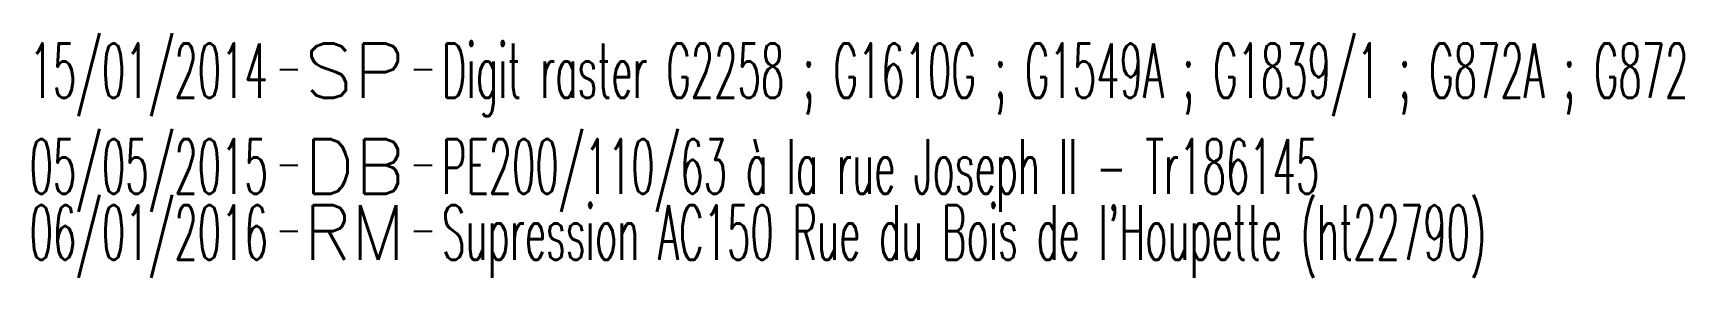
# Model space of a CAD drawing. Header units: millimetres. Extents: x 133343 to 134025, y 131000 to 131734.
# Drawn here: x 133912.39 to 133957.84, y 131476.49 to 131483.22 of the extents above; entities that cross this region are included whole.
import ezdxf
from ezdxf.enums import TextEntityAlignment as Align

# ---------------------------------------------------------------- set-up
doc = ezdxf.new("R2010")
doc.units = ezdxf.units.MM
doc.layers.get('0').update_dxf_attribs({"linetype": 'CONTINUOUS'})
doc.layers.add('L_910', color=7, linetype='CONTINUOUS')
doc.styles.get("Standard").update_dxf_attribs({"font": 'romans.shx', "width": 0.85})

# ---------------------------------------------------------------- blocks, each defined once
blk = doc.blocks.new('GIS_MODF')
at = {"color": 0, "linetype": 'Continuous', "flags": 128}
for points in [[(-2.176, -0.014), (-1.676, -0.014)], [(1.519, -0.014), (2.019, -0.014)]]:
    blk.add_lwpolyline(points, dxfattribs=at)
at = {"color": 0, "linetype": 'Continuous', "width": 0.5}
blk.add_attdef('DATE', text='', height=1.5, dxfattribs=at).set_placement((-2.502, -0.798), align=Align.RIGHT)
at = {"color": 0, "linetype": 'Continuous', "width": 1.771291}
blk.add_attdef('USER', text='', height=1.5, dxfattribs=at).set_placement((-1.507, -0.798), (1.276, -0.798), align=Align.FIT)
at = {"color": 0, "linetype": 'Continuous', "width": 0.5}
blk.add_attdef('DESC', (2.289, -0.798), '', height=1.5, dxfattribs=at)

msp = doc.modelspace()

# ---------------------------------------------------------------- block references
at = {"layer": 'L_910'}
ref = msp.add_blockref('GIS_MODF', (133921.352, 131482.236), dxfattribs=at)
ref.add_attrib('DATE', '15/01/2014', dxfattribs={"layer": '0', "color": 0, "linetype": 'Continuous', "height": 1.5, "width": 0.5}).set_placement((133918.85, 131481.438), align=Align.RIGHT)
ref.add_attrib('USER', 'SP', dxfattribs={"layer": '0', "color": 0, "linetype": 'Continuous', "height": 1.5, "width": 1.025485}).set_placement((133919.845, 131481.438), (133922.629, 131481.438), align=Align.FIT)
ref.add_attrib('DESC', 'Digit raster G2258 ; G1610G ; G1549A ; G1839/1 ; G872A ; G872', (133923.641, 131481.438), dxfattribs={"layer": '0', "color": 0, "linetype": 'Continuous', "height": 1.5, "width": 0.5})
ref = msp.add_blockref('GIS_MODF', (133921.352, 131479.603), dxfattribs=at)
ref.add_attrib('DATE', '05/05/2015', dxfattribs={"layer": '0', "color": 0, "linetype": 'Continuous', "height": 1.5, "width": 0.5}).set_placement((133918.85, 131478.805), align=Align.RIGHT)
ref.add_attrib('USER', 'DB', dxfattribs={"layer": '0', "color": 0, "linetype": 'Continuous', "height": 1.5, "width": 0.99919}).set_placement((133919.845, 131478.805), (133922.629, 131478.805), align=Align.FIT)
ref.add_attrib('DESC', 'PE200/110/63 à la rue Joseph II - Tr186145', (133923.641, 131478.805), dxfattribs={"layer": '0', "color": 0, "linetype": 'Continuous', "height": 1.5, "width": 0.5})
ref = msp.add_blockref('GIS_MODF', (133921.352, 131477.785), dxfattribs=at)
ref.add_attrib('DATE', '06/01/2016', dxfattribs={"layer": '0', "color": 0, "linetype": 'Continuous', "height": 1.5, "width": 0.5}).set_placement((133918.85, 131476.987), align=Align.RIGHT)
ref.add_attrib('USER', 'RM', dxfattribs={"layer": '0', "color": 0, "linetype": 'Continuous', "height": 1.5, "width": 0.950449}).set_placement((133919.845, 131476.987), (133922.629, 131476.987), align=Align.FIT)
ref.add_attrib('DESC', "Supression AC150 Rue du Bois de l'Houpette (ht22790)", (133923.641, 131476.987), dxfattribs={"layer": '0', "color": 0, "linetype": 'Continuous', "height": 1.5, "width": 0.5})

doc.saveas('drawing.dxf')
